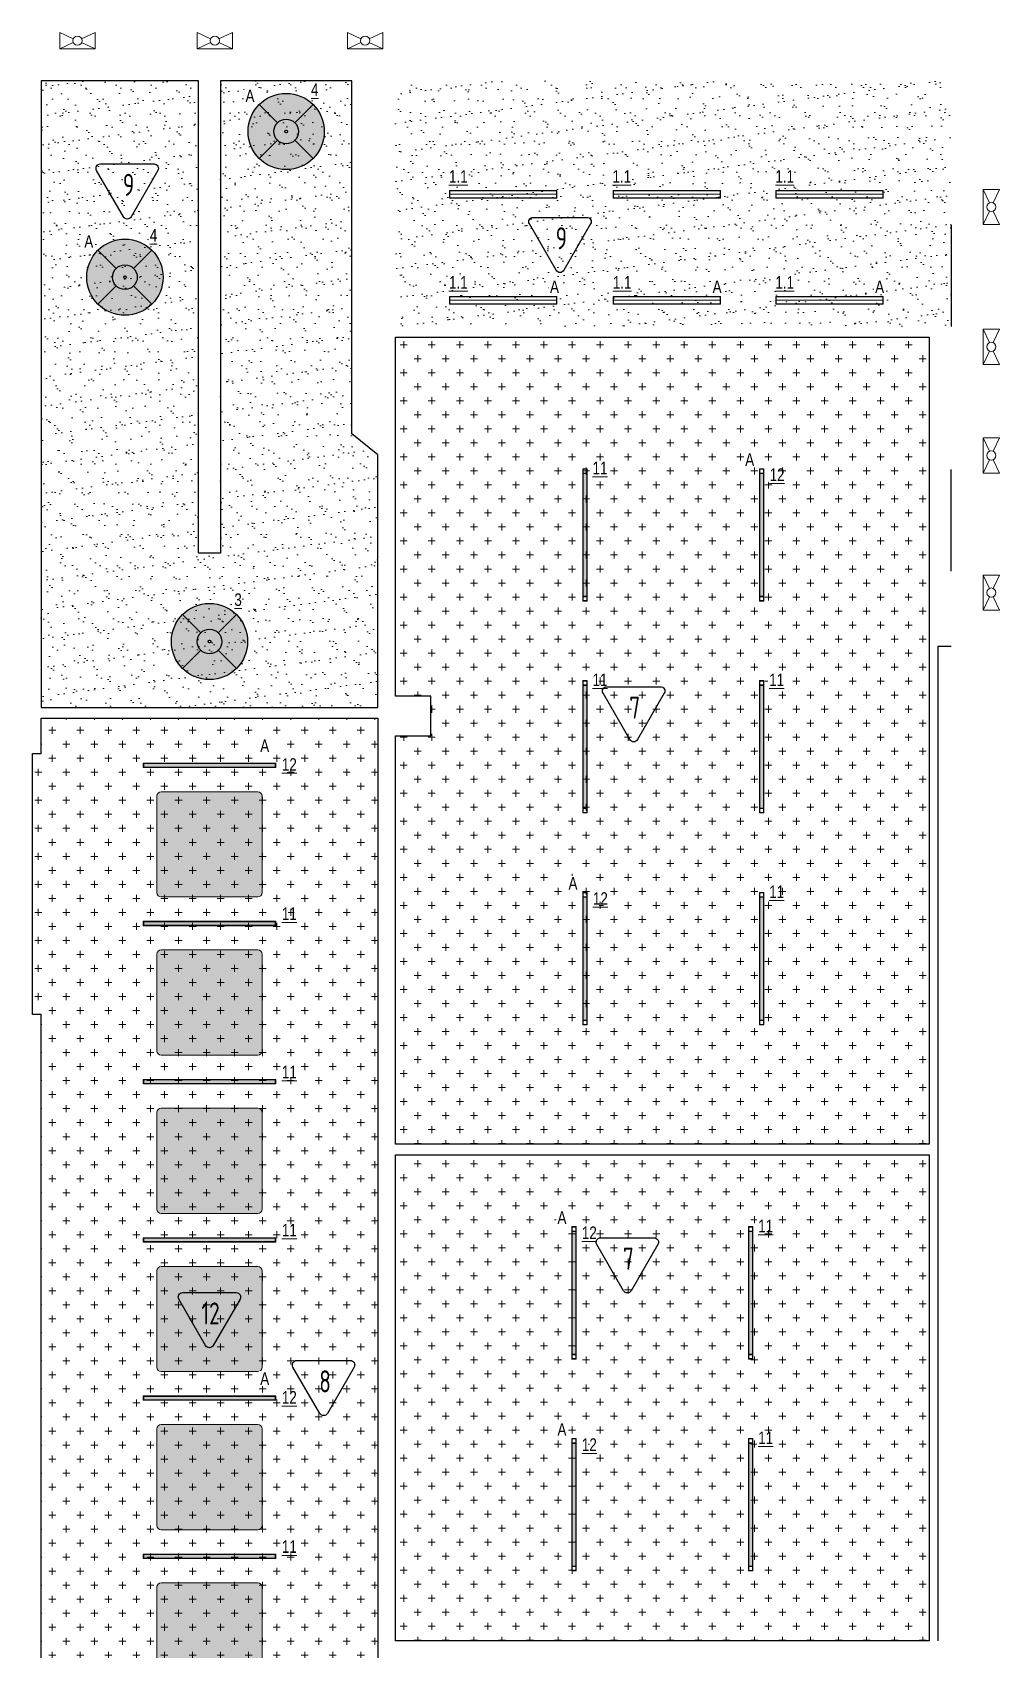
# Model space of a CAD drawing. Header units: millimetres. Extents: x -510890 to 418982, y -118257 to 141350.
# Drawn here: x -160239 to -149291, y 64716 to 83034 of the extents above; entities that cross this region are included whole.
import ezdxf

# ---------------------------------------------------------------- set-up
doc = ezdxf.new("R2010")
doc.units = ezdxf.units.MM
for name, color, linetype, lineweight in [('_ЭОМ_ОБЩ_Освещение_текст тип светильника', 172, 'Continuous', 50), ('_ЭОМ_светильник А', 1, 'Continuous', 35), ('_ЭОМ_светильник Р', 4, 'Continuous', 35), ('АР_Потолки_Штриховка', 252, 'Continuous', 0)]:
    doc.layers.add(name, color=color, linetype=linetype, lineweight=lineweight)
doc.layers.add('X-ref Light', color=250, linetype='Continuous')
doc.layers.add('X-ref Light Emergency', color=249, linetype='Continuous')
for name, color, linetype, lineweight, true_color in [('АР_Потолок_RAL 095 85 40', 7, 'Continuous', 5, 0xddc87a), ('АР_Потолок_RAL 100 70 20', 7, 'Continuous', 5, 0xb3ac85), ('АР_Потолок_Покраска', 7, 'Continuous', 5, 0x007399), ('АР_Потолок_Текстура дерево', 7, 'Continuous', 5, 0xe7bf8e)]:
    doc.layers.add(name, color=color, linetype=linetype, lineweight=lineweight, true_color=true_color)
doc.layers.get('X-ref Light').off()
doc.styles.add('ISOCPEUR', font='isocpeur.ttf', dxfattribs={"height": 799.9999999999999})
doc.styles.add('ГОСТ', font='cad.shx', dxfattribs={"width": 0.8})

# ---------------------------------------------------------------- blocks, each defined once
blk = doc.blocks.new('подвесной светильник люстра')
at = {"true_color": 0xf8f6b0, "transparency": 33554687}
h = blk.add_hatch(color=51, dxfattribs=at)
h.dxf.hatch_style = 1
edge = h.paths.add_edge_path()
edge.add_ellipse((0, 0), major_axis=(-431.6666666666836, 0), ratio=0.9999999999999278, start_angle=225.0000000000021, end_angle=314.9999999999979)
edge.add_line((-305.234427212194, 305.234427212194), (-98.99494936611666, 98.99494936611666))
edge.add_ellipse((0, 0), major_axis=(-140.0000000000049, 0), ratio=0.9999999999999304, start_angle=225.000000000002, end_angle=314.999999999998, ccw=False)
edge.add_line((98.99494936612066, 98.99494936611336), (305.2344272121939, 305.2344272121939))
edge = h.paths.add_edge_path()
edge.add_ellipse((0, 0), major_axis=(-140.0000000000049, 0), ratio=0.9999999999999304, start_angle=314.999999999998, end_angle=405.000000000002, ccw=False)
edge.add_line((-98.99494936611666, 98.99494936611666), (-305.234427212194, 305.234427212194))
edge.add_ellipse((0, 0), major_axis=(-431.6666666666836, 0), ratio=0.9999999999999278, start_angle=314.9999999999979, end_angle=405.0000000000014)
edge.add_line((-305.2344272121976, -305.2344272121903), (-98.99494936611669, -98.99494936611666))
edge = h.paths.add_edge_path()
edge.add_ellipse((0, 0), major_axis=(-140.0000000000049, 0), ratio=0.9999999999999304, start_angle=405.000000000002, end_angle=494.999999999998, ccw=False)
edge.add_line((-98.99494936611664, -98.99494936611677), (-305.2344272121976, -305.2344272121903))
edge.add_ellipse((0, 0), major_axis=(-431.6666666666836, 0), ratio=0.9999999999999278, start_angle=405.0000000000014, end_angle=494.9999999999979)
edge.add_line((305.234427212194, -305.234427212194), (98.99494936611669, -98.99494936611666))
edge = h.paths.add_edge_path()
edge.add_ellipse((0, 0), major_axis=(-431.6666666666836, 0), ratio=0.9999999999999278, start_angle=494.9999999999979, end_angle=585.0000000000022)
edge.add_line((305.234427212194, 305.2344272121939), (98.99494936612007, 98.99494936611276))
edge.add_ellipse((0, 0), major_axis=(-140.0000000000049, 0), ratio=0.9999999999999304, start_angle=494.999999999998, end_angle=585.000000000002, ccw=False)
edge.add_line((98.99494936611674, -98.99494936611666), (305.2344272121939, -305.234427212194))
edge = h.paths.add_edge_path()
edge.add_ellipse((0, 0), major_axis=(-140.0000000000049, 0), ratio=0.9999999999999304, start_angle=494.999999999998, end_angle=585.0000000000019)
edge.add_ellipse((0, 0), major_axis=(-140.0000000000049, 0), ratio=0.9999999999999304, start_angle=225.000000000002, end_angle=314.999999999998)
edge.add_ellipse((0, 0), major_axis=(-140.0000000000049, 0), ratio=0.9999999999999304, start_angle=314.999999999998, end_angle=405.000000000002)
edge.add_ellipse((0, 0), major_axis=(-140.0000000000049, 0), ratio=0.9999999999999304, start_angle=405.000000000002, end_angle=494.999999999998)
edge = h.paths.add_edge_path(flags=16)
edge.add_ellipse((0, 0), major_axis=(-14.00000000000909, 0), ratio=0.9999999999987021, start_angle=0, end_angle=360)
at = {"color": 0, "linetype": 'ByBlock', "lineweight": -2}
for points in [[(-305.2344272121991, 305.2344272121991), (-98.99494936611154, 98.99494936611154)], [(305.2344272121991, 305.2344272121991), (98.99494936611882, 98.99494936611154)], [(-98.99494936611154, -98.99494936611154), (-305.2344272121918, -305.2344272121845)], [(98.99494936611154, -98.99494936611154), (305.2344272121991, -305.2344272121991)]]:
    blk.add_lwpolyline(points, dxfattribs=at)
for major_axis, ratio, start_param, end_param in [((-431.6666666666836, 0), 0.9999999999999278, 3.926990816987278, 10.21017612416686), ((-140.0000000000049, 0), 0.9999999999999304, 3.926990816987276, 10.21017612416686), ((-140.0000000000049, 0), 0.9999999999999304, 3.926990816987276, 10.21017612416686), ((-14.00000000000909, 0), 0.9999999999987021, 3.926990816987891, 10.21017612416748)]:
    blk.add_ellipse((0, 0), major_axis=major_axis, ratio=ratio, start_param=start_param, end_param=end_param, dxfattribs=at)
blk = doc.blocks.new('RVE-PLS5070-1500-P')
at = {"color": 0, "linetype": 'ByBlock', "lineweight": -2, "ltscale": 40}
for points in [[(750, -25), (-750, -25), (-750, 25), (750, 25)], [(745, -20), (-745, -20), (-745, 20), (745, 20)]]:
    blk.add_lwpolyline(points, close=True, dxfattribs=at)
blk = doc.blocks.new('ЭКРАН 9ВТ')
at = {"color": 0, "linetype": 'ByBlock', "lineweight": -2}
for points in [[(398.8943443857133, 376.0789199508727), (398.8943443857133, 0), (-398.8943443857133, 0), (-398.8943443857133, 376.0789199508727)], [(-398.8943443857133, 376.0789199508727), (-94.85104044532636, 232.7523988136963)], [(94.85104044532636, 232.7523988136963), (398.8943443857133, 376.0789199508727)], [(-398.8943443857133, 0), (-94.85104044532636, 143.3265211371763)], [(94.85104044532636, 143.3265211371763), (398.8943443857133, 0)]]:
    blk.add_lwpolyline(points, dxfattribs=at)
blk.add_circle((0, 188.0394599754363), 104.8616553994507, dxfattribs=at)
blk = doc.blocks.new('ORIO LINE')
at = {"color": 0, "linetype": 'ByBlock', "lineweight": -2}
for p, q in [((-593.8284741220996, 84.00000000011642), (621.1715258779004, 84.00025189609732)), ((-593.8284741220996, -4), (-593.8284741220996, 84.00000000011642)), ((-590, 0), (-590, 80.00000000011642)), ((-590, 80.00000000011642), (617.3430517558008, 80.00000000011642)), ((617.3430517558008, 0), (-590, 0)), ((617.3430517558008, 80.00000000011642), (617.3430517558008, 0)), ((621.1715258779004, 84.00025189609732), (621.1715258779004, -3.999748104019091)), ((621.1715258779004, -3.999748104019091), (-593.8284741220996, -4))]:
    blk.add_line(p, q, dxfattribs=at)
blk.add_lwpolyline([(-590, 40.00000000005821), (617.3430517558008, 40.00000000005821)], dxfattribs=at)
blk = doc.blocks.new('A$C35e846bc')
at = {"layer": 'АР_Потолки_Штриховка', "color": 18, "lineweight": 18, "ltscale": 100, "true_color": 0x000000}
for points in [[(54544.98506241746, 19786.15396454599), (54544.98506241746, 18386.15396454599), (54494.98506241746, 18386.15396454599), (54494.98506241746, 19786.15396454599)], [(56544.98506241746, 19786.15396454599), (56544.98506241746, 18386.15396454599), (56494.98506241746, 18386.15396454599), (56494.98506241746, 19786.15396454599)], [(54539.98506241746, 19781.15396454599), (54539.98506241746, 18391.15396454599), (54499.98506241746, 18391.15396454599), (54499.98506241746, 19781.15396454599)], [(56539.98506241746, 19781.15396454599), (56539.98506241746, 18391.15396454599), (56499.98506241746, 18391.15396454599), (56499.98506241746, 19781.15396454599)], [(54544.98506241746, 17386.15396454599), (54544.98506241746, 15986.15396454599), (54494.98506241746, 15986.15396454599), (54494.98506241746, 17386.15396454599)], [(54539.98506241746, 17381.15396454599), (54539.98506241746, 15991.15396454599), (54499.98506241746, 15991.15396454599), (54499.98506241746, 17381.15396454599)], [(56544.98506241746, 17386.15396454599), (56544.98506241746, 15986.15396454599), (56494.98506241746, 15986.15396454599), (56494.98506241746, 17386.15396454599)], [(56539.98506241746, 17381.15396454599), (56539.98506241746, 15991.15396454599), (56499.98506241746, 15991.15396454599), (56499.98506241746, 17381.15396454599)], [(51019.98085295607, 16501.99861107476), (49519.98085295607, 16501.99861107476), (49519.98085295607, 16451.99861107476), (51019.98085295607, 16451.99861107476)], [(51014.98085295607, 16496.99861107476), (49524.98085295607, 16496.99861107476), (49524.98085295607, 16456.99861107476), (51014.98085295607, 16456.99861107476)], [(54544.98506241746, 14986.15396454599), (54544.98506241746, 13586.15396454599), (54494.98506241746, 13586.15396454599), (54494.98506241746, 14986.15396454599)], [(54539.98506241746, 14981.15396454599), (54539.98506241746, 13591.15396454599), (54499.98506241746, 13591.15396454599), (54499.98506241746, 14981.15396454599)], [(56544.98506241746, 14986.15396454599), (56544.98506241746, 13586.15396454599), (56494.98506241746, 13586.15396454599), (56494.98506241746, 14986.15396454599)], [(56539.98506241746, 14981.15396454599), (56539.98506241746, 13591.15396454599), (56499.98506241746, 13591.15396454599), (56499.98506241746, 14981.15396454599)], [(51019.98085295607, 14709.99861107476), (49519.98085295607, 14709.99861107476), (49519.98085295607, 14659.99861107476), (51019.98085295607, 14659.99861107476)], [(51014.98085295607, 14704.99861107476), (49524.98085295607, 14704.99861107476), (49524.98085295607, 14664.99861107476), (51014.98085295607, 14664.99861107476)], [(51019.98085295607, 12917.99861107476), (49519.98085295607, 12917.99861107476), (49519.98085295607, 12867.99861107476), (51019.98085295607, 12867.99861107476)], [(51014.98085295607, 12912.99861107476), (49524.98085295607, 12912.99861107476), (49524.98085295607, 12872.99861107476), (51014.98085295607, 12872.99861107476)], [(54419.97529389581, 11200.96182452783), (54419.97529389581, 9800.961824527825), (54369.97529389581, 9800.961824527825), (54369.97529389581, 11200.96182452783)], [(54414.97529389581, 11195.96182452783), (54414.97529389581, 9805.961824527825), (54374.97529389581, 9805.961824527825), (54374.97529389581, 11195.96182452783)], [(56419.97529389581, 11200.96182452783), (56419.97529389581, 9800.961824527825), (56369.97529389581, 9800.961824527825), (56369.97529389581, 11200.96182452783)], [(56414.97529389581, 11195.96182452783), (56414.97529389581, 9805.961824527825), (56374.97529389581, 9805.961824527825), (56374.97529389581, 11195.96182452783)], [(51019.98085295607, 11125.99861107476), (49519.98085295607, 11125.99861107476), (49519.98085295607, 11075.99861107476), (51019.98085295607, 11075.99861107476)], [(51014.98085295607, 11120.99861107476), (49524.98085295607, 11120.99861107476), (49524.98085295607, 11080.99861107476), (51014.98085295607, 11080.99861107476)], [(51019.98085295607, 9333.998611074756), (49519.98085295607, 9333.998611074756), (49519.98085295607, 9283.998611074756), (51019.98085295607, 9283.998611074756)], [(51014.98085295607, 9328.998611074756), (49524.98085295607, 9328.998611074756), (49524.98085295607, 9288.998611074756), (51014.98085295607, 9288.998611074756)], [(54419.97529389581, 8800.961824527825), (54419.97529389581, 7400.961824527825), (54369.97529389581, 7400.961824527825), (54369.97529389581, 8800.961824527825)], [(54414.97529389581, 8795.961824527825), (54414.97529389581, 7405.961824527825), (54374.97529389581, 7405.961824527825), (54374.97529389581, 8795.961824527825)], [(56419.97529389581, 8800.961824527825), (56419.97529389581, 7400.961824527825), (56369.97529389581, 7400.961824527825), (56369.97529389581, 8800.961824527825)], [(56414.97529389581, 8795.961824527825), (56414.97529389581, 7405.961824527825), (56374.97529389581, 7405.961824527825), (56374.97529389581, 8795.961824527825)], [(51019.98085295607, 7541.998611074756), (49519.98085295607, 7541.998611074756), (49519.98085295607, 7491.998611074756), (51019.98085295607, 7491.998611074756)], [(51014.98085295607, 7536.998611074756), (49524.98085295607, 7536.998611074756), (49524.98085295607, 7496.998611074756), (51014.98085295607, 7496.998611074756)]]:
    blk.add_lwpolyline(points, close=True, dxfattribs=at)
at = {"layer": '_ЭОМ_светильник А', "color": 18, "lineweight": 18, "ltscale": 100, "true_color": 0x000000, "xscale": -0.5, "yscale": 0.5, "zscale": 0.5}
for p in [(48774.98084461142, 24589.99860726355), (50329.93798837013, 24589.99860726538), (52030.79217145772, 24589.99860726368)]:
    blk.add_blockref('ЭКРАН 9ВТ', p, dxfattribs=at)
at = {"layer": '_ЭОМ_светильник А', "color": 18, "lineweight": 18, "ltscale": 100, "true_color": 0x000000}
for p in [(51137.4808446113, 23654.99860725983), (49312.4812344258, 22004.99860725953)]:
    blk.add_blockref('подвесной светильник люстра', p, dxfattribs=at)
at = {"layer": '_ЭОМ_светильник А', "color": 18, "lineweight": 18, "ltscale": 100, "true_color": 0x000000, "xscale": -0.5, "yscale": 0.5, "zscale": 0.5, "rotation": 270}
for p in [(59024.97984376666, 22800.38298107468), (59024.97984376666, 21216.26018866309), (59024.97984376666, 19985.23461748072), (59024.97984376666, 18432.24120732927)]:
    blk.add_blockref('ЭКРАН 9ВТ', p, dxfattribs=at)
at = {"layer": '_ЭОМ_светильник А', "color": 18, "lineweight": 18, "ltscale": 100, "true_color": 0x000000}
for name, p, rotation in [('ORIO LINE', (53605.66492712189, 21783.74832617206), 179.9999999999999), ('RVE-PLS5070-1500-P', (56519.98506241746, 19086.15396454599), 270), ('RVE-PLS5070-1500-P', (54519.98506241746, 14286.15396454599), 270), ('RVE-PLS5070-1500-P', (54394.97529389581, 10500.96182452783), 270), ('RVE-PLS5070-1500-P', (54394.97529389581, 8100.961824527825), 270)]:
    blk.add_blockref(name, p, dxfattribs=dict(at, rotation=rotation))
at = {"layer": '_ЭОМ_светильник Р', "color": 18, "lineweight": 18, "true_color": 0x000000, "rotation": 179.9999999999999}
for p in [(53605.66492712189, 22983.74856307945), (55459.66492712189, 22983.74857806816), (57299.66492712189, 22983.74857806816)]:
    blk.add_blockref('ORIO LINE', p, dxfattribs=at)
at = {"layer": '_ЭОМ_светильник Р', "color": 18, "lineweight": 18, "ltscale": 100, "true_color": 0x000000, "rotation": 89.99999999999997}
for p in [(54519.98506241746, 19086.15396454599), (54519.98506241746, 16686.15396454599), (56519.98506241746, 16686.15396454599), (56519.98506241746, 14286.15396454599), (56394.97529389581, 10500.96182452783), (56394.97529389581, 8100.961824527825)]:
    blk.add_blockref('RVE-PLS5070-1500-P', p, dxfattribs=at)
at = {"layer": '_ЭОМ_светильник Р', "color": 18, "lineweight": 18, "ltscale": 100, "true_color": 0x000000}
blk.add_blockref('подвесной светильник люстра', (50269.9808446113, 17878.14717526996), dxfattribs=at)
at = {"layer": 'X-ref Light Emergency', "color": 18, "linetype": 'ByBlock', "lineweight": 18, "ltscale": 40, "true_color": 0x000000}
for p in [(51137.4808446113, 23654.99860725983), (49312.4812344258, 22004.99860725953), (50269.9808446113, 17878.14717526996)]:
    blk.add_blockref('подвесной светильник люстра', p, dxfattribs=at)
at = {"layer": '_ЭОМ_светильник А', "color": 18, "lineweight": 18, "ltscale": 100, "true_color": 0x000000, "char_height": 142.1875, "width": 86.04374658316377, "attachment_point": 1, "style": 'ГОСТ', "bg_fill": 3, "box_fill_scale": 1.1, "bg_fill_color": 256, "bg_fill_transparency": 0}
for insert in [(55964.50525922264, 21967.29241146875), (57804.50525922264, 21967.29241146875), (50844.13406127121, 16768.98074427189), (50844.13406127121, 9600.980744271888)]:
    blk.add_mtext('А', dxfattribs=dict(at, insert=insert))
at = {"layer": '_ЭОМ_светильник А', "color": 18, "lineweight": 18, "ltscale": 100, "true_color": 0x000000, "rotation": 179.9999999999999}
for p in [(55459.66492712189, 21783.74832617212), (57299.66492712189, 21783.74832617212)]:
    blk.add_blockref('ORIO LINE', p, dxfattribs=at)
at = {"layer": '_ЭОМ_ОБЩ_Освещение_текст тип светильника', "color": 18, "lineweight": 18, "ltscale": 40, "true_color": 0x000000, "char_height": 142.1875, "attachment_point": 1, "style": 'ГОСТ', "bg_fill": 3, "box_fill_scale": 1.1, "bg_fill_color": 256, "bg_fill_transparency": 0}
for s, insert, width in [('{\\L4}', (51418.85261798493, 24200.49886499826), 55.871829552576), ('{\\L1.1}', (52980.59106624353, 23216.9818555594), 46.11787112470488), ('{\\L1.1}', (54830.76259212143, 23216.9818555594), 46.11787112470488), ('{\\L1.1}', (56674.59106624353, 23216.9818555594), 46.11787112470488), ('{\\L4}', (49593.85300779942, 22550.49886499796), 55.871829552576), ('{\\L1.1}', (52980.59106624353, 22016.981618652), 46.11787112470488), ('{\\L11}', (54604.82151629159, 19915.15718420263), 55.871829552576), ('{\\L12}', (56609.59476793406, 19838.67285899358, 5.000000000000015e-09), 55.871829552576), ('{\\L3}', (50551.35261798493, 18423.64743300839), 55.871829552576), ('{\\L11}', (54604.82151629159, 17515.15718420263), 55.871829552576), ('{\\L11}', (56604.82151629159, 17515.15718420263), 55.871829552576), ('{\\L12}', (51088.98277784331, 16556.4885110599), 55.871829552576), ('{\\L12}', (54609.59476793406, 15038.67285899358, 5.000000000000015e-09), 55.871829552576), ('{\\L11}', (56604.82151629159, 15115.15718420263), 55.871829552576), ('{\\L11}', (51088.98277784331, 14866.65147669346), 55.871829552576), ('{\\L11}', (51088.98277784331, 13074.65147669346), 55.871829552576), ('{\\L11}', (51088.98277784331, 11282.65147669346), 55.871829552576), ('{\\L12}', (54484.58499941241, 11253.48071897542, 5.000000000000015e-09), 55.871829552576), ('{\\L11}', (56479.81174776994, 11329.96504418447), 55.871829552576), ('{\\L12}', (51088.98277784331, 9388.488511059899), 55.871829552576), ('{\\L12}', (54484.58499941241, 8853.480718975421, 5.000000000000015e-09), 55.871829552576), ('{\\L11}', (56479.81174776994, 8929.965044184471), 55.871829552576), ('{\\L11}', (51088.98277784331, 7698.651476693456), 55.871829552576)]:
    blk.add_mtext(s, dxfattribs=dict(at, insert=insert, width=width))
at = {"layer": '_ЭОМ_светильник А', "color": 18, "lineweight": 18, "ltscale": 100, "true_color": 0x000000, "char_height": 142.1875, "width": 86.04374658316377, "attachment_point": 1, "style": 'ГОСТ', "bg_fill": 3, "box_fill_scale": 1.1, "bg_fill_color": 256, "bg_fill_transparency": 0}
for insert in [(50677.69330849848, 24129.84017398948), (48852.69369831297, 22479.84017398919), (54124.1744473399, 21967.29241146863), (56333.36758605996, 20009.86170509388), (54333.36758605996, 15209.86170509388), (54208.35781753832, 11424.66956507572), (54208.35781753832, 9024.669565075717)]:
    blk.add_mtext('А', dxfattribs=dict(at, insert=insert))
at = {"layer": '_ЭОМ_светильник А', "color": 18, "lineweight": 18, "ltscale": 100, "true_color": 0x000000, "rotation": 180}
for p in [(50269.98085295607, 16476.99861107476), (50269.98085295607, 9308.998611074756)]:
    blk.add_blockref('RVE-PLS5070-1500-P', p, dxfattribs=at)
at = {"layer": '_ЭОМ_светильник Р', "color": 18, "lineweight": 18, "ltscale": 100, "true_color": 0x000000, "rotation": 180}
for p in [(50269.98085295607, 14684.99861107476), (50269.98085295607, 12892.99861107476), (50269.98085295607, 11100.99861107476), (50269.98085295607, 7516.998611074756)]:
    blk.add_blockref('RVE-PLS5070-1500-P', p, dxfattribs=at)
at = {"layer": '_ЭОМ_ОБЩ_Освещение_текст тип светильника', "color": 18, "lineweight": 18, "ltscale": 40, "true_color": 0x000000, "char_height": 142.1875, "width": 46.11787112470488, "attachment_point": 1, "style": 'ГОСТ', "bg_fill": 3, "box_fill_scale": 1.1, "bg_fill_color": 256, "bg_fill_transparency": 0}
for insert in [(54834.59106624353, 22016.98161865206), (56674.59106624353, 22016.98161865206)]:
    blk.add_mtext('{\\L1.1}', dxfattribs=dict(at, insert=insert))

msp = doc.modelspace()

# ---------------------------------------------------------------- hatches: boundary and pattern name
at = {"layer": 'АР_Потолки_Штриховка', "ltscale": 100, "true_color": 0xf8f6b0}
h = msp.add_hatch(color=51, dxfattribs=at)
h.dxf.hatch_style = 1
h.paths.add_polyline_path([(-153963.8492852055, 78036.83781563879), (-153963.8492852055, 76646.83781563879), (-154003.8492852055, 76646.83781563879), (-154003.8492852055, 78036.83781563879)])
h = msp.add_hatch(color=51, dxfattribs=at)
h.dxf.hatch_style = 1
h.paths.add_polyline_path([(-151963.8492852055, 78036.83781563879), (-151963.8492852055, 76646.83781563879), (-152003.8492852055, 76646.83781563879), (-152003.8492852055, 78036.83781563879)])
h = msp.add_hatch(color=51, dxfattribs=at)
h.dxf.hatch_style = 1
h.paths.add_polyline_path([(-153963.8492852055, 75636.83781563879), (-153963.8492852055, 74246.83781563879), (-154003.8492852055, 74246.83781563879), (-154003.8492852055, 75636.83781563879)])
h = msp.add_hatch(color=51, dxfattribs=at)
h.dxf.hatch_style = 1
h.paths.add_polyline_path([(-151963.8492852055, 75636.83781563879), (-151963.8492852055, 74246.83781563879), (-152003.8492852055, 74246.83781563879), (-152003.8492852055, 75636.83781563879)])
h = msp.add_hatch(color=51, dxfattribs=at)
h.dxf.hatch_style = 1
h.paths.add_polyline_path([(-157488.8534946668, 74752.68246216755), (-158978.8534946668, 74752.68246216755), (-158978.8534946668, 74712.68246216755), (-157488.8534946668, 74712.68246216755)])
h = msp.add_hatch(color=51, dxfattribs=at)
h.dxf.hatch_style = 1
h.paths.add_polyline_path([(-153963.8492852055, 73236.83781563879), (-153963.8492852055, 71846.83781563879), (-154003.8492852055, 71846.83781563879), (-154003.8492852055, 73236.83781563879)])
h = msp.add_hatch(color=51, dxfattribs=at)
h.dxf.hatch_style = 1
h.paths.add_polyline_path([(-151963.8492852055, 73236.83781563879), (-151963.8492852055, 71846.83781563879), (-152003.8492852055, 71846.83781563879), (-152003.8492852055, 73236.83781563879)])
h = msp.add_hatch(color=51, dxfattribs=at)
h.dxf.hatch_style = 1
h.paths.add_polyline_path([(-157488.8534946668, 72960.68246216755), (-158978.8534946668, 72960.68246216755), (-158978.8534946668, 72920.68246216755), (-157488.8534946668, 72920.68246216755)])
h = msp.add_hatch(color=51, dxfattribs=at)
h.dxf.hatch_style = 1
h.paths.add_polyline_path([(-157488.8534946668, 71168.68246216755), (-158978.8534946668, 71168.68246216755), (-158978.8534946668, 71128.68246216755), (-157488.8534946668, 71128.68246216755)])
h = msp.add_hatch(color=51, dxfattribs=at)
h.dxf.hatch_style = 1
h.paths.add_polyline_path([(-154088.8590537269, 69451.64567562066), (-154088.8590537269, 68061.64567562066), (-154128.8590537269, 68061.64567562066), (-154128.8590537269, 69451.64567562066)])
h = msp.add_hatch(color=51, dxfattribs=at)
h.dxf.hatch_style = 1
h.paths.add_polyline_path([(-152088.8590537269, 69451.64567562066), (-152088.8590537269, 68061.64567562066), (-152128.8590537269, 68061.64567562066), (-152128.8590537269, 69451.64567562066)])
h = msp.add_hatch(color=51, dxfattribs=at)
h.dxf.hatch_style = 1
h.paths.add_polyline_path([(-157488.8534946668, 69376.68246216755), (-158978.8534946668, 69376.68246216755), (-158978.8534946668, 69336.68246216755), (-157488.8534946668, 69336.68246216755)])
h = msp.add_hatch(color=51, dxfattribs=at)
h.dxf.hatch_style = 1
h.paths.add_polyline_path([(-157488.8534946668, 67584.68246216755), (-158978.8534946668, 67584.68246216755), (-158978.8534946668, 67544.68246216755), (-157488.8534946668, 67544.68246216755)])
h = msp.add_hatch(color=51, dxfattribs=at)
h.dxf.hatch_style = 1
h.paths.add_polyline_path([(-154088.8590537269, 67051.64567562066), (-154088.8590537269, 65661.64567562066), (-154128.8590537269, 65661.64567562066), (-154128.8590537269, 67051.64567562066)])
h = msp.add_hatch(color=51, dxfattribs=at)
h.dxf.hatch_style = 1
h.paths.add_polyline_path([(-152088.8590537269, 67051.64567562066), (-152088.8590537269, 65661.64567562066), (-152128.8590537269, 65661.64567562066), (-152128.8590537269, 67051.64567562066)])
h = msp.add_hatch(color=51, dxfattribs=at)
h.dxf.hatch_style = 1
h.paths.add_polyline_path([(-157488.8534946668, 65792.68246216755), (-158978.8534946668, 65792.68246216755), (-158978.8534946668, 65752.68246216755), (-157488.8534946668, 65752.68246216755)])
at = {"layer": 'АР_Потолок_RAL 095 85 40', "transparency": 33554687}
h = msp.add_hatch(color=256, dxfattribs=at)
h.dxf.hatch_style = 1
h.paths.add_polyline_path([(-157687.8535030115, 71448.68245835285, 0.4142135623730951), (-157637.8535030115, 71498.68245835285), (-157637.8535030115, 72590.68245835285, 0.4142135623730951), (-157687.8535030115, 72640.68245835285), (-158779.8535030115, 72640.68245835285, 0.4142135623730951), (-158829.8535030115, 72590.68245835285), (-158829.8535030115, 71498.68245835285, 0.4142135623730951), (-158779.8535030115, 71448.68245835285)])
h = msp.add_hatch(color=256, dxfattribs=at)
h.dxf.hatch_style = 1
h.paths.add_polyline_path([(-157687.8535030115, 66072.68245835285, 0.4142135623730951), (-157637.8535030115, 66122.68245835285), (-157637.8535030115, 67214.68245835285, 0.4142135623730951), (-157687.8535030115, 67264.68245835285), (-158779.8535030115, 67264.68245835285, 0.4142135623730951), (-158829.8535030115, 67214.68245835285), (-158829.8535030115, 66122.68245835285, 0.4142135623730951), (-158779.8535030115, 66072.68245835285)])
at = {"layer": 'АР_Потолок_RAL 100 70 20', "transparency": 33554687}
h = msp.add_hatch(color=256, dxfattribs=at)
h.dxf.hatch_style = 1
h.paths.add_polyline_path([(-157687.8535030115, 69656.68245835285, 0.4142135623730951), (-157637.8535030115, 69706.68245835285), (-157637.8535030115, 70798.68245835285, 0.4142135623730951), (-157687.8535030115, 70848.68245835285), (-158779.8535030115, 70848.68245835285, 0.4142135623730951), (-158829.8535030115, 70798.68245835285), (-158829.8535030115, 69706.68245835285, 0.4142135623730951), (-158779.8535030115, 69656.68245835285)])
h = msp.add_hatch(color=256, dxfattribs=at)
h.dxf.hatch_style = 1
h.paths.add_polyline_path([(-157687.8535030115, 64280.68245835285, 0.4142135623730951), (-157637.8535030115, 64330.68245835285), (-157637.8535030115, 65422.68245835285, 0.4142135623730951), (-157687.8535030115, 65472.68245835285), (-158779.8535030115, 65472.68245835285, 0.4142135623730951), (-158829.8535030115, 65422.68245835285), (-158829.8535030115, 64330.68245835285, 0.4142135623730951), (-158779.8535030115, 64280.68245835285)])
at = {"layer": 'АР_Потолок_Покраска'}
h = msp.add_hatch(dxfattribs=at)
h.set_pattern_fill('AR-SAND', color=256, scale=5)
h.set_pattern_definition([(37.50000000000001, (-409479.665769197, 47614.56216568896), (-8.000156479920228, 244.7066186646712), [0, -193.04, 0, -215.9, 0, -206.375]), (7.499999999999999, (-409479.665769197, 47614.56216568896), (224.7616415690013, 358.4125502841771), [0, -104.14, 0, -173.99, 0, -66.67500000000001]), (327.5, (-409635.875769197, 47614.56216568896), (395.496185120729, 0.718592339272881), [0, -63.5, 0, -228.6, 0, -298.45]), (317.5, (-409635.875769197, 47614.56216568896), (381.7782262361486, 111.4646616286082), [0, -31.75, 0, -149.86, 0, -171.45])])
h.paths.add_polyline_path([(-160138.8535030115, 82485.68245835247), (-160138.8535030115, 75385.68245835335), (-156328.8535030115, 75385.68245835335), (-156328.8535030116, 78250.28205299258), (-156623.8535030117, 78486.0921093848), (-156623.8535030115, 82485.68245835253), (-158108.8535030115, 82485.68245835253), (-158108.8535030118, 77135.68245835276), (-158358.8535030118, 77135.68245835276), (-158358.8535030115, 82485.6824583525)])
h = msp.add_hatch(dxfattribs=at)
h.set_pattern_fill('AR-SAND', color=256, scale=5)
h.set_pattern_definition([(37.50000000000001, (0, 619.609784429369), (-8.000156479920228, 244.7066186646712), [0, -193.04, 0, -215.9, 0, -206.375]), (7.499999999999999, (0, 619.609784429369), (224.7616415690013, 358.4125502841771), [0, -104.14, 0, -173.99, 0, -66.67500000000001]), (327.5, (-156.21, 619.609784429369), (395.496185120729, 0.718592339272881), [0, -63.5, 0, -228.6, 0, -298.45]), (317.5, (-156.21, 619.609784429369), (381.7782262361486, 111.4646616286082), [0, -31.75, 0, -149.86, 0, -171.45])])
h.paths.add_polyline_path([(-156128.8535030117, 82485.68245835253), (-149838.8535030187, 82485.68245835241), (-149838.8535030221, 79700.6824533568), (-156128.8535030151, 79700.6824533568)])
h = msp.add_hatch(dxfattribs=at)
h.set_pattern_fill('CROSS', color=256, scale=25)
h.set_pattern_definition([(0, (-411027.7731543438, 61715.22685653451), (158.75, 158.75), [79.375, -238.125]), (90, (-410988.0856543438, 61675.53935653451), (-158.75, 158.75), [79.375, -238.125])])
h.paths.add_polyline_path([(-156128.8535030116, 79580.6824581938), (-150088.8535030116, 79580.68245819368), (-150088.8925771396, 70440.68245835253), (-156128.8535030123, 70440.68245835253), (-156128.8535030122, 75065.68245835276), (-155728.8535030116, 75065.68245835276), (-155728.8535030116, 75515.68262842385), (-156128.853503012, 75515.68262842385)])
h = msp.add_hatch(dxfattribs=at)
h.set_pattern_fill('CROSS', color=256, scale=25)
h.set_pattern_definition([(0, (-391511.0040916806, 37664.41154646364), (158.75, 158.75), [79.375, -238.125]), (90, (-391471.3165916806, 37624.72404646364), (-158.75, 158.75), [79.375, -238.125])])
h.paths.add_polyline_path([(-160138.8535030115, 75265.68245835335), (-156328.8535030115, 75265.68245835335), (-156328.8535030115, 61655.68245835241), (-160138.8535030113, 61655.68245835241), (-160138.8535030112, 71908.16474463209), (-160238.8535030115, 71908.16474463209), (-160238.8535030115, 74865.68245835253), (-160138.8535030115, 74865.68245835253)])
h = msp.add_hatch(dxfattribs=at)
h.set_pattern_fill('CROSS', color=256, scale=25)
h.set_pattern_definition([(0, (-411027.7731543432, 56090.22685653451), (158.75, 158.75), [79.375, -238.125]), (90, (-410988.0856543432, 56050.53935653451), (-158.75, 158.75), [79.375, -238.125])])
h.paths.add_polyline_path([(-156128.8535030117, 70320.68245835253), (-150088.8535030122, 70320.68245835253), (-150088.892577139, 64815.68245835253), (-156128.8535030117, 64815.68245835253)])
at = {"layer": 'АР_Потолок_Текстура дерево', "transparency": 33554687}
h = msp.add_hatch(color=256, dxfattribs=at)
h.dxf.hatch_style = 1
h.paths.add_polyline_path([(-158779.8535030115, 74432.68245835285, 0.4142135623730951), (-158829.8535030115, 74382.68245835285), (-158829.8535030115, 73290.68245835285, 0.4142135623730951), (-158779.8535030115, 73240.68245835285), (-157687.8535030115, 73240.68245835285, 0.4142135623730951), (-157637.8535030115, 73290.68245835285), (-157637.8535030115, 74382.68245835285, 0.4142135623730951), (-157687.8535030115, 74432.68245835285)])
h = msp.add_hatch(color=256, dxfattribs=at)
h.dxf.hatch_style = 1
h.paths.add_polyline_path([(-158779.8535030115, 69056.68245835285, 0.4142135623730951), (-158829.8535030115, 69006.68245835285), (-158829.8535030115, 67914.68245835285, 0.4142135623730951), (-158779.8535030115, 67864.68245835285), (-157687.8535030115, 67864.68245835285, 0.4142135623730951), (-157637.8535030115, 67914.68245835285), (-157637.8535030115, 69006.68245835285, 0.4142135623730951), (-157687.8535030115, 69056.68245835285)])

# ---------------------------------------------------------------- linework, layer by layer
for points in [[(-160138.8535030115, 82485.68245835247), (-160138.8535030115, 75385.68245835335), (-156328.8535030115, 75385.68245835335), (-156328.8535030116, 78250.28205299258), (-156623.8535030117, 78486.0921093848), (-156623.8535030115, 82485.68245835253), (-158108.8535030115, 82485.68245835253), (-158108.8535030118, 77135.68245835276), (-158358.8535030118, 77135.68245835276), (-158358.8535030115, 82485.6824583525)], [(-156128.8535030117, 79580.6824581938), (-150088.8535030117, 79580.68245819368), (-150088.8925771396, 70440.68245835253), (-156128.8535030123, 70440.68245835253), (-156128.8535030122, 75065.68245835276), (-155728.8535030116, 75065.68245835276), (-155728.8535030116, 75515.68262842385), (-156128.853503012, 75515.68262842385)], [(-160138.8535030115, 75265.68245835335), (-156328.8535030115, 75265.68245835335), (-156328.8535030115, 61655.68245835241), (-160138.8535030113, 61655.68245835241), (-160138.8535030112, 71908.16474463209), (-160238.8535030115, 71908.16474463209), (-160238.8535030115, 74865.68245835253), (-160138.8535030115, 74865.68245835253)], [(-156128.8535030117, 70320.68245835253), (-150088.8535030122, 70320.68245835253), (-150088.892577139, 64815.68245835253), (-156128.8535030117, 64815.68245835253)]]:
    msp.add_lwpolyline(points, close=True)
for points in [[(-159468.3424593292, 81543.8435913623), (-158862.1245185999, 81543.84359136206, -0.5773494962845065), (-158818.823269483, 81468.84382866643), (-159121.9321539995, 80943.84384045826, -0.5773541042744643), (-159208.534982011, 80943.84384045826), (-159511.6436439747, 81468.84344319493, -0.5773491286020777), (-159468.3424593292, 81543.8435913623, -1.710881644036777e-06)], [(-154569.3909677433, 80938.24595500773), (-153963.173027014, 80938.2459550075, -0.5773494962845065), (-153919.8717778971, 80863.24619231187), (-154222.9806624136, 80338.24620410369, -0.5773541042744643), (-154309.5834904251, 80338.24620410369), (-154612.6921523888, 80863.24580684036, -0.5773491286020777), (-154569.3909677433, 80938.24595500773, -1.710881644036777e-06)], [(-153735.8277575761, 75622.4345546643), (-153129.6098168468, 75622.43455466407, -0.5773494962845065), (-153086.3085677299, 75547.43479196844), (-153389.4174522464, 75022.43480376025, -0.5773541042744643), (-153476.0202802579, 75022.43480376025), (-153779.1289422216, 75547.43440649693, -0.5773491286020777), (-153735.8277575761, 75622.4345546643, -1.710881644036777e-06)], [(-153808.1059538362, 69380.95662977104), (-153201.8880131069, 69380.95662977081, -0.5773494962845065), (-153158.58676399, 69305.95686707518), (-153461.6956485065, 68780.95687886699, -0.5773541042744643), (-153548.298476518, 68780.95687886699), (-153851.4071384817, 69305.95648160367, -0.5773491286020777), (-153808.1059538362, 69380.95662977104, -1.710881644036777e-06)], [(-158538.0795247781, 68760.63698990323), (-157931.8615844476, 68760.63698990323, -0.5773494962845065), (-157888.5603349435, 68685.63722724892), (-158191.6692197549, 68160.63723905064, -0.5773541042744643), (-158278.2720477807, 68160.63723905064), (-158581.3807094324, 68685.63684172608, -0.5773491286020777), (-158538.0795247781, 68760.63698990323, -1.710881644036777e-06)], [(-157245.7435233312, 67991.6187880188), (-156639.5255826018, 67991.61878801856, -0.5773494962845065), (-156596.2243334849, 67916.61902532293), (-156899.3332180015, 67391.61903711475, -0.5773541042744643), (-156985.936046013, 67391.61903711475), (-157289.0447079767, 67916.61863985143, -0.5773491286020777), (-157245.7435233312, 67991.6187880188, -1.710881644036777e-06)]]:
    msp.add_lwpolyline(points, format="xyb")
msp.add_lwpolyline([(-149988.8717189124, 76083.04618987703), (-149988.8535030116, 64815.68245835253)])
at = {"layer": 'АР_Потолки_Штриховка', "color": 18, "ltscale": 100, "true_color": 0x000000}
for points in [[(-153958.8492852055, 78041.83781563879), (-153958.8492852055, 76641.83781563879), (-154008.8492852055, 76641.83781563879), (-154008.8492852055, 78041.83781563879)], [(-153963.8492852055, 78036.83781563879), (-153963.8492852055, 76646.83781563879), (-154003.8492852055, 76646.83781563879), (-154003.8492852055, 78036.83781563879)], [(-151958.8492852055, 78041.83781563879), (-151958.8492852055, 76641.83781563879), (-152008.8492852055, 76641.83781563879), (-152008.8492852055, 78041.83781563879)], [(-151963.8492852055, 78036.83781563879), (-151963.8492852055, 76646.83781563879), (-152003.8492852055, 76646.83781563879), (-152003.8492852055, 78036.83781563879)], [(-153958.8492852055, 75641.83781563879), (-153958.8492852055, 74241.83781563879), (-154008.8492852055, 74241.83781563879), (-154008.8492852055, 75641.83781563879)], [(-153963.8492852055, 75636.83781563879), (-153963.8492852055, 74246.83781563879), (-154003.8492852055, 74246.83781563879), (-154003.8492852055, 75636.83781563879)], [(-151958.8492852055, 75641.83781563879), (-151958.8492852055, 74241.83781563879), (-152008.8492852055, 74241.83781563879), (-152008.8492852055, 75641.83781563879)], [(-151963.8492852055, 75636.83781563879), (-151963.8492852055, 74246.83781563879), (-152003.8492852055, 74246.83781563879), (-152003.8492852055, 75636.83781563879)], [(-157483.8534946668, 74757.68246216755), (-158983.8534946668, 74757.68246216755), (-158983.8534946668, 74707.68246216755), (-157483.8534946668, 74707.68246216755)], [(-157488.8534946668, 74752.68246216755), (-158978.8534946668, 74752.68246216755), (-158978.8534946668, 74712.68246216755), (-157488.8534946668, 74712.68246216755)], [(-153958.8492852055, 73241.83781563879), (-153958.8492852055, 71841.83781563879), (-154008.8492852055, 71841.83781563879), (-154008.8492852055, 73241.83781563879)], [(-153963.8492852055, 73236.83781563879), (-153963.8492852055, 71846.83781563879), (-154003.8492852055, 71846.83781563879), (-154003.8492852055, 73236.83781563879)], [(-151958.8492852055, 73241.83781563879), (-151958.8492852055, 71841.83781563879), (-152008.8492852055, 71841.83781563879), (-152008.8492852055, 73241.83781563879)], [(-151963.8492852055, 73236.83781563879), (-151963.8492852055, 71846.83781563879), (-152003.8492852055, 71846.83781563879), (-152003.8492852055, 73236.83781563879)], [(-157483.8534946668, 72965.68246216755), (-158983.8534946668, 72965.68246216755), (-158983.8534946668, 72915.68246216755), (-157483.8534946668, 72915.68246216755)], [(-157488.8534946668, 72960.68246216755), (-158978.8534946668, 72960.68246216755), (-158978.8534946668, 72920.68246216755), (-157488.8534946668, 72920.68246216755)], [(-157483.8534946668, 71173.68246216755), (-158983.8534946668, 71173.68246216755), (-158983.8534946668, 71123.68246216755), (-157483.8534946668, 71123.68246216755)], [(-157488.8534946668, 71168.68246216755), (-158978.8534946668, 71168.68246216755), (-158978.8534946668, 71128.68246216755), (-157488.8534946668, 71128.68246216755)], [(-154083.8590537269, 69456.64567562066), (-154083.8590537269, 68056.64567562066), (-154133.8590537269, 68056.64567562066), (-154133.8590537269, 69456.64567562066)], [(-154088.8590537269, 69451.64567562066), (-154088.8590537269, 68061.64567562066), (-154128.8590537269, 68061.64567562066), (-154128.8590537269, 69451.64567562066)], [(-152083.8590537269, 69456.64567562066), (-152083.8590537269, 68056.64567562066), (-152133.8590537269, 68056.64567562066), (-152133.8590537269, 69456.64567562066)], [(-152088.8590537269, 69451.64567562066), (-152088.8590537269, 68061.64567562066), (-152128.8590537269, 68061.64567562066), (-152128.8590537269, 69451.64567562066)], [(-157483.8534946668, 69381.68246216755), (-158983.8534946668, 69381.68246216755), (-158983.8534946668, 69331.68246216755), (-157483.8534946668, 69331.68246216755)], [(-157488.8534946668, 69376.68246216755), (-158978.8534946668, 69376.68246216755), (-158978.8534946668, 69336.68246216755), (-157488.8534946668, 69336.68246216755)], [(-157483.8534946668, 67589.68246216755), (-158983.8534946668, 67589.68246216755), (-158983.8534946668, 67539.68246216755), (-157483.8534946668, 67539.68246216755)], [(-157488.8534946668, 67584.68246216755), (-158978.8534946668, 67584.68246216755), (-158978.8534946668, 67544.68246216755), (-157488.8534946668, 67544.68246216755)], [(-154083.8590537269, 67056.64567562066), (-154083.8590537269, 65656.64567562066), (-154133.8590537269, 65656.64567562066), (-154133.8590537269, 67056.64567562066)], [(-154088.8590537269, 67051.64567562066), (-154088.8590537269, 65661.64567562066), (-154128.8590537269, 65661.64567562066), (-154128.8590537269, 67051.64567562066)], [(-152083.8590537269, 67056.64567562066), (-152083.8590537269, 65656.64567562066), (-152133.8590537269, 65656.64567562066), (-152133.8590537269, 67056.64567562066)], [(-152088.8590537269, 67051.64567562066), (-152088.8590537269, 65661.64567562066), (-152128.8590537269, 65661.64567562066), (-152128.8590537269, 67051.64567562066)], [(-157483.8534946668, 65797.68246216755), (-158983.8534946668, 65797.68246216755), (-158983.8534946668, 65747.68246216755), (-157483.8534946668, 65747.68246216755)], [(-157488.8534946668, 65792.68246216755), (-158978.8534946668, 65792.68246216755), (-158978.8534946668, 65752.68246216755), (-157488.8534946668, 65752.68246216755)]]:
    msp.add_lwpolyline(points, close=True, dxfattribs=at)
for points in [[(-158779.8535030115, 74432.68245835285), (-157687.8535030115, 74432.68245835285, -0.414213562373095), (-157637.8535030115, 74382.68245835285), (-157637.8535030115, 73290.68245835285, -0.414213562373095), (-157687.8535030115, 73240.68245835285), (-158779.8535030115, 73240.68245835285, -0.414213562373095), (-158829.8535030115, 73290.68245835285), (-158829.8535030115, 74382.68245835285, -0.414213562373095)], [(-158779.8535030115, 72640.68245835285), (-157687.8535030115, 72640.68245835285, -0.414213562373095), (-157637.8535030115, 72590.68245835285), (-157637.8535030115, 71498.68245835285, -0.414213562373095), (-157687.8535030115, 71448.68245835285), (-158779.8535030115, 71448.68245835285, -0.414213562373095), (-158829.8535030115, 71498.68245835285), (-158829.8535030115, 72590.68245835285, -0.414213562373095)], [(-158779.8535030115, 70848.68245835285), (-157687.8535030115, 70848.68245835285, -0.414213562373095), (-157637.8535030115, 70798.68245835285), (-157637.8535030115, 69706.68245835285, -0.414213562373095), (-157687.8535030115, 69656.68245835285), (-158779.8535030115, 69656.68245835285, -0.414213562373095), (-158829.8535030115, 69706.68245835285), (-158829.8535030115, 70798.68245835285, -0.414213562373095)], [(-158779.8535030115, 69056.68245835285), (-157687.8535030115, 69056.68245835285, -0.414213562373095), (-157637.8535030115, 69006.68245835285), (-157637.8535030115, 67914.68245835285, -0.414213562373095), (-157687.8535030115, 67864.68245835285), (-158779.8535030115, 67864.68245835285, -0.414213562373095), (-158829.8535030115, 67914.68245835285), (-158829.8535030115, 69006.68245835285, -0.414213562373095)], [(-158779.8535030115, 67264.68245835285), (-157687.8535030115, 67264.68245835285, -0.414213562373095), (-157637.8535030115, 67214.68245835285), (-157637.8535030115, 66122.68245835285, -0.414213562373095), (-157687.8535030115, 66072.68245835285), (-158779.8535030115, 66072.68245835285, -0.414213562373095), (-158829.8535030115, 66122.68245835285), (-158829.8535030115, 67214.68245835285, -0.414213562373095)], [(-158779.8535030115, 65472.68245835285), (-157687.8535030115, 65472.68245835285, -0.414213562373095), (-157637.8535030115, 65422.68245835285), (-157637.8535030115, 64330.68245835285, -0.414213562373095), (-157687.8535030115, 64280.68245835285), (-158779.8535030115, 64280.68245835285, -0.414213562373095), (-158829.8535030115, 64330.68245835285), (-158829.8535030115, 65422.68245835285, -0.414213562373095)]]:
    msp.add_lwpolyline(points, format="xyb", close=True, dxfattribs=at)

# ---------------------------------------------------------------- block references
at = {"layer": 'X-ref Light Emergency', "linetype": 'ByBlock', "ltscale": 40}
for p in [(-157366.3535030115, 81910.68245835268), (-159191.353113197, 80260.68245835234), (-158233.8535030115, 76133.83102636276)]:
    msp.add_blockref('подвесной светильник люстра', p, dxfattribs=at)

# ---------------------------------------------------------------- texts
at = {"char_height": 250, "width": 294.3337657886732, "attachment_point": 1, "style": 'ISOCPEUR'}
for s, insert in [('{\\W0.7;9}', (-159214.6502212016, 81431.76155584314)), ('{\\W0.7;9}', (-154315.6987296157, 80826.16391948858)), ('{\\W0.7;7}', (-153482.1355194485, 75510.35251914516)), ('{\\W0.7;7}', (-153554.4137157086, 69268.8745942519)), ('{\\W0.7;12}', (-158326.0131137597, 68648.5549543617)), ('{\\W0.7;8}', (-156992.0512852035, 67879.53675249964))]:
    msp.add_mtext(s, dxfattribs=dict(at, insert=insert))

# ---------------------------------------------------------------- next in the draw order: block references
at = {"layer": 'X-ref Light', "color": 18, "lineweight": 30, "true_color": 0x000000}
msp.add_blockref('A$C35e846bc', (-208503.8343476228, 58255.68385109279), dxfattribs=at)

# ---------------------------------------------------------------- next in the draw order: linework, layer by layer
for p, q in [((-149838.8535030186, 80850.68245835253), (-149838.8535011919, 79700.68245835253)), ((-149838.8535030116, 76930.68245835303), (-149838.8535030116, 78080.68245835303)), ((-149988.8730400756, 76083.04618987488), (-149838.8535030116, 76083.04643241085))]:
    msp.add_line(p, q)

doc.saveas('drawing.dxf')
